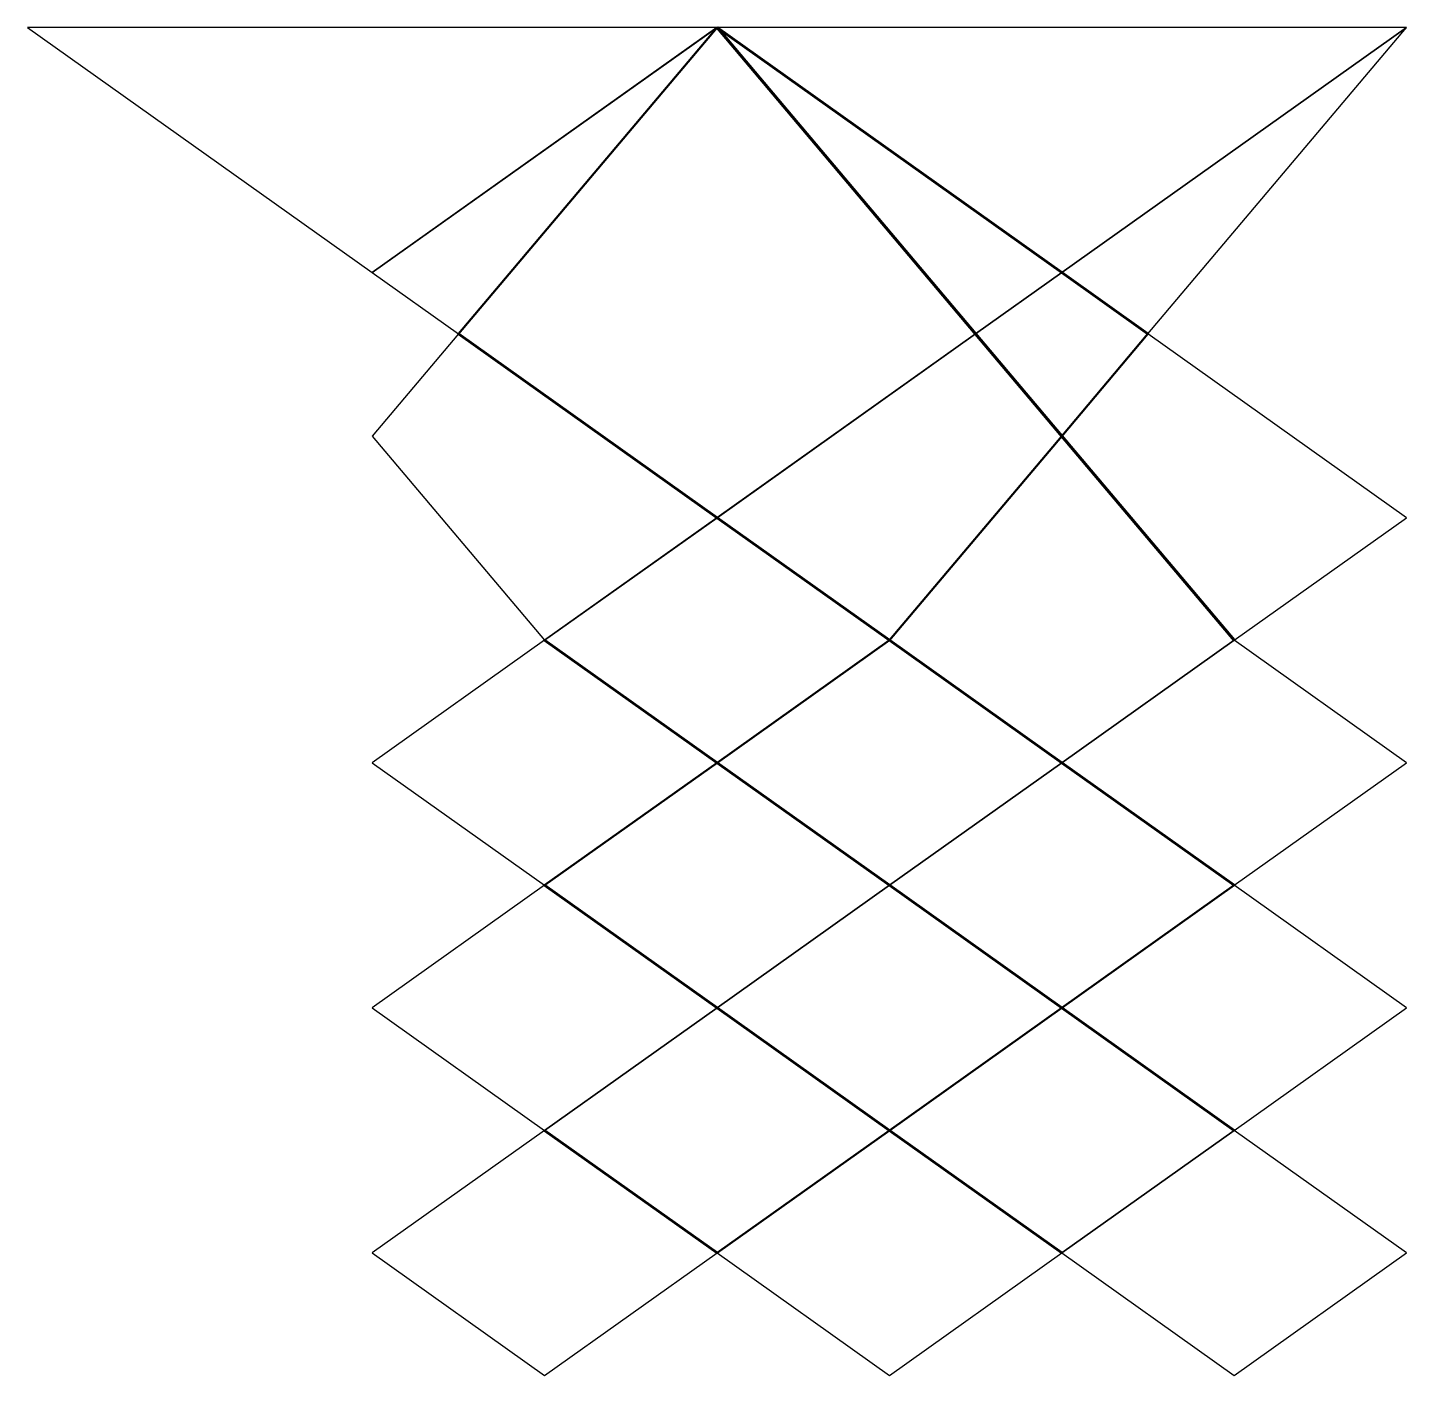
# Model space of a CAD drawing. Extents: x 0 to 143, y 53 to 59.
# Drawn here: x 136.62 to 142.76, y 52.94 to 58.95 of the extents above.
import ezdxf

# ---------------------------------------------------------------- set-up
doc = ezdxf.new("R2010")
doc.units = 0
doc.header["$MEASUREMENT"] = 0
doc.layers.add('Concrete bases', color=31, linetype='CONTINUOUS')
doc.layers.add('Faces', color=7, linetype='CONTINUOUS')
for name, color, linetype, lineweight in [('Tendons 1 internal', 50, 'CONTINUOUS', 50), ('Tendons 2 external', 201, 'CONTINUOUS', 35), ('Tendons 3 middle', 170, 'CONTINUOUS', 60)]:
    doc.layers.add(name, color=color, linetype=linetype, lineweight=lineweight)

msp = doc.modelspace()

# ---------------------------------------------------------------- linework, layer by layer
at = {"layer": 'Concrete bases'}
for points in [[(139.685001, 58.948413), (136.615001, 58.948413), (138.150001, 57.856776)], [(139.685001, 58.948413), (138.150001, 57.856776), (138.533751, 57.583866)], [(139.685001, 58.948413), (138.533751, 57.583866), (139.685001, 56.765139), (140.836251, 57.583867)], [(142.755001, 58.948413), (139.685001, 58.948413), (141.220001, 57.856776)], [(139.685001, 58.948413), (140.836251, 57.583866), (141.220001, 57.856776)], [(142.755001, 58.948413), (141.220001, 57.856776), (141.603751, 57.583866)], [(141.603751, 57.583866), (141.220001, 57.856776), (140.836251, 57.583866), (141.220001, 57.129018)], [(138.533751, 57.583866), (138.150001, 57.129018), (138.917501, 56.21932), (139.685001, 56.765139)], [(141.220001, 57.129018), (140.836251, 57.583866), (139.685001, 56.765139), (140.452501, 56.21932)], [(142.755001, 56.765139), (141.603751, 57.583866), (141.220001, 57.129018), (141.987501, 56.21932)], [(141.987501, 56.21932), (141.220001, 57.129018), (140.452501, 56.21932), (141.220001, 55.673501)], [(139.685001, 56.765139), (138.917501, 56.21932), (139.685001, 55.673501), (140.452501, 56.21932)], [(138.917502, 56.219319), (138.150002, 55.6735), (138.917502, 55.127682), (139.685002, 55.6735)], [(140.452502, 56.219319), (139.685002, 55.6735), (140.452502, 55.127682), (141.220002, 55.6735)], [(141.987502, 56.219319), (141.220002, 55.6735), (141.987502, 55.127682), (142.755002, 55.6735)], [(139.685002, 55.6735), (138.917502, 55.127682), (139.685002, 54.581863), (140.452502, 55.127682)], [(141.220002, 55.6735), (140.452502, 55.127682), (141.220002, 54.581863), (141.987502, 55.127682)], [(138.917502, 55.127682), (138.150002, 54.581863), (138.917502, 54.036044), (139.685002, 54.581863)], [(140.452502, 55.127682), (139.685002, 54.581863), (140.452502, 54.036044), (141.220002, 54.581863)], [(141.987502, 55.12768), (141.220002, 54.581862), (141.987502, 54.036043), (142.755002, 54.581862)], [(139.685002, 54.581863), (138.917502, 54.036044), (139.685002, 53.490226), (140.452502, 54.036044)], [(141.220002, 54.581863), (140.452502, 54.036044), (141.220002, 53.490226), (141.987502, 54.036044)], [(138.917502, 54.036044), (138.150002, 53.490226), (138.917502, 52.944407), (139.685002, 53.490226)], [(140.452502, 54.036044), (139.685002, 53.490226), (140.452502, 52.944407), (141.220002, 53.490226)], [(141.987502, 54.036042), (141.220002, 53.490223), (141.987502, 52.944405), (142.755002, 53.490223)]]:
    msp.add_lwpolyline(points, close=True, dxfattribs=at)
at = {"layer": 'Faces'}
for points in [[(139.685001, 58.948413), (136.615001, 58.948413), (138.150001, 57.856776)], [(139.685001, 58.948413), (138.150001, 57.856776), (138.533751, 57.583866)], [(139.685001, 58.948413), (138.533751, 57.583866), (139.685001, 56.765139), (140.836251, 57.583867)], [(142.755001, 58.948413), (139.685001, 58.948413), (141.220001, 57.856776)], [(139.685001, 58.948413), (140.836251, 57.583866), (141.220001, 57.856776)], [(142.755001, 58.948413), (141.220001, 57.856776), (141.603751, 57.583866)], [(141.603751, 57.583866), (141.220001, 57.856776), (140.836251, 57.583866), (141.220001, 57.129018)], [(138.533751, 57.583866), (138.150001, 57.129018), (138.917501, 56.21932), (139.685001, 56.765139)], [(141.220001, 57.129018), (140.836251, 57.583866), (139.685001, 56.765139), (140.452501, 56.21932)], [(142.755001, 56.765139), (141.603751, 57.583866), (141.220001, 57.129018), (141.987501, 56.21932)], [(141.987501, 56.21932), (141.220001, 57.129018), (140.452501, 56.21932), (141.220001, 55.673501)], [(139.685001, 56.765139), (138.917501, 56.21932), (139.685001, 55.673501), (140.452501, 56.21932)], [(138.917502, 56.219319), (138.150002, 55.6735), (138.917502, 55.127682), (139.685002, 55.6735)], [(140.452502, 56.219319), (139.685002, 55.6735), (140.452502, 55.127682), (141.220002, 55.6735)], [(141.987502, 56.219319), (141.220002, 55.6735), (141.987502, 55.127682), (142.755002, 55.6735)], [(139.685002, 55.6735), (138.917502, 55.127682), (139.685002, 54.581863), (140.452502, 55.127682)], [(141.220002, 55.6735), (140.452502, 55.127682), (141.220002, 54.581863), (141.987502, 55.127682)], [(138.917502, 55.127682), (138.150002, 54.581863), (138.917502, 54.036044), (139.685002, 54.581863)], [(140.452502, 55.127682), (139.685002, 54.581863), (140.452502, 54.036044), (141.220002, 54.581863)], [(141.987502, 55.12768), (141.220002, 54.581862), (141.987502, 54.036043), (142.755002, 54.581862)], [(139.685002, 54.581863), (138.917502, 54.036044), (139.685002, 53.490226), (140.452502, 54.036044)], [(141.220002, 54.581863), (140.452502, 54.036044), (141.220002, 53.490226), (141.987502, 54.036044)], [(138.917502, 54.036044), (138.150002, 53.490226), (138.917502, 52.944407), (139.685002, 53.490226)], [(140.452502, 54.036044), (139.685002, 53.490226), (140.452502, 52.944407), (141.220002, 53.490226)], [(141.987502, 54.036042), (141.220002, 53.490223), (141.987502, 52.944405), (142.755002, 53.490223)]]:
    msp.add_3dface(points, dxfattribs=at)
at = {"layer": 'Tendons 1 internal', "linetype": 'Continuous', "ltscale": 250}
for p, q in [((139.685002, 58.948411, 0.4), (138.533752, 57.583865, 0.4)), ((141.220002, 57.129016, 0.4), (141.603752, 57.583865, 0.4)), ((141.220002, 57.129016, 0.4), (140.452502, 56.219318, 0.4)), ((139.685002, 55.673499, 0.4), (140.452502, 56.219318, 0.4)), ((139.685002, 55.673498, 0.4), (138.917502, 55.12768, 0.4)), ((141.220002, 54.581861, 0.4), (141.987502, 55.12768, 0.4)), ((141.220002, 54.581861, 0.4), (140.452502, 54.036042, 0.4)), ((139.685002, 53.490224, 0.4), (140.452502, 54.036043, 0.4))]:
    msp.add_line(p, q, dxfattribs=at)
at = {"layer": 'Tendons 2 external', "linetype": 'Continuous', "ltscale": 250}
for p, q in [((138.150002, 57.856774, 0.9), (139.685002, 58.948411, 0.9)), ((141.220002, 57.856774, 0.9), (142.755002, 58.948411, 0.9)), ((140.836252, 57.583864, 0.9), (141.220002, 57.856774, 0.9)), ((140.836252, 57.583864, 0.9), (139.685002, 56.765137, 0.9)), ((138.917502, 56.219318, 0.9), (139.685002, 56.765137, 0.9)), ((141.987502, 56.219317, 0.9), (141.220002, 55.673498, 0.9)), ((141.220002, 55.673498, 0.9), (140.452502, 55.12768, 0.9)), ((140.452502, 55.12768, 0.9), (139.685002, 54.581861, 0.9)), ((138.917502, 54.036042, 0.9), (139.685002, 54.581861, 0.9)), ((141.220002, 53.490224, 0.9), (141.987502, 54.036042, 0.9))]:
    msp.add_line(p, q, dxfattribs=at)
at = {"layer": 'Tendons 3 middle', "linetype": 'Continuous', "ltscale": 250}
for p, q in [((139.685002, 58.948411, 0.65), (140.836252, 57.583864, 0.65)), ((141.220002, 57.856774, 0.65), (139.685002, 58.948411, 0.65)), ((141.220002, 57.856774, 0.65), (141.603752, 57.583864, 0.65)), ((138.533752, 57.583864, 0.65), (139.685002, 56.765137, 0.65)), ((140.836252, 57.583864, 0.65), (141.220002, 57.129016, 0.65)), ((141.220002, 57.129016, 0.65), (141.987502, 56.219318, 0.65)), ((139.685002, 56.765137, 0.65), (140.452502, 56.219318, 0.65)), ((139.685002, 55.673498, 0.65), (138.917502, 56.219317, 0.65)), ((141.220002, 55.673498, 0.65), (140.452502, 56.219317, 0.65)), ((139.685002, 55.673498, 0.65), (140.452502, 55.12768, 0.65)), ((141.220002, 55.673498, 0.65), (141.987502, 55.12768, 0.65)), ((138.917502, 55.12768, 0.65), (139.685002, 54.581861, 0.65)), ((141.220002, 54.581861, 0.65), (140.452502, 55.12768, 0.65)), ((140.452502, 54.036042, 0.65), (139.685002, 54.581861, 0.65)), ((141.987502, 54.036042, 0.65), (141.220002, 54.581861, 0.65)), ((139.685002, 53.490224, 0.65), (138.917502, 54.036042, 0.65)), ((141.220002, 53.490224, 0.65), (140.452502, 54.036042, 0.65))]:
    msp.add_line(p, q, dxfattribs=at)

doc.saveas('drawing.dxf')
